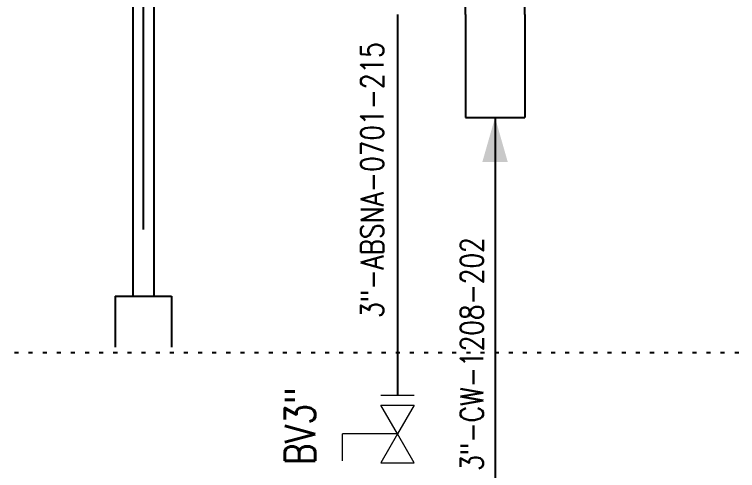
# Model space of a CAD drawing. Extents: x -29512 to 147477, y -5232 to 39709.
# Drawn here: x 140799.88 to 140817.8, y 10715.53 to 10726.84 of the extents above; entities that cross this region are included whole.
import ezdxf
from ezdxf.enums import TextEntityAlignment as Align

# ---------------------------------------------------------------- set-up
doc = ezdxf.new("R2010")
doc.units = 0
doc.linetypes.add('DASHDOT', pattern=[25.4, 12.7, -6.35, 0, -6.35])
doc.linetypes.add('DOTTED', pattern=[0.25, 0, -0.25])
doc.layers.get('0').update_dxf_attribs({"linetype": 'CONTINUOUS'})
for name, color, linetype in [('6', 6, 'DASHDOT'), ('DIMENSION', 3, 'CONTINUOUS'), ('HATCH', 4, 'CONTINUOUS'), ('NUVOLA', 6, 'CONTINUOUS'), ('S', 7, 'CONTINUOUS')]:
    doc.layers.add(name, color=color, linetype=linetype)
doc.layers.add('FITTING', color=7, linetype='CONTINUOUS', lineweight=13)
doc.layers.add('TAG', color=140, linetype='CONTINUOUS', lineweight=13)
doc.styles.add('Romans100', font='romans.shx', dxfattribs={"width": 0.8, "height": 200})
doc.styles.add('S25', font='SIMPLEX', dxfattribs={"width": 0.8, "height": 0.25})

# ---------------------------------------------------------------- blocks, each defined once
blk = doc.blocks.new('UeY515')
at = {"layer": '6', "color": 7}
for p, q in [((20.304, 16.769), (20.304, 21.259)), ((17.363, 16.769), (17.363, 19.111))]:
    blk.add_line(p, q, dxfattribs=at)

msp = doc.modelspace()

# ---------------------------------------------------------------- linework, layer by layer
at = {"color": 7, "lineweight": 20}
for p in [(140809.3765, 10716.4369), (140808.011, 10715.7714)]:
    msp.add_line(p, (140808.011, 10716.4369), dxfattribs=at)
at = {"layer": '6', "color": 7}
msp.add_line((140803.0752, 10734.209), (140803.0752, 10718.4553), dxfattribs=at)
at = {"layer": '6', "color": 5, "linetype": 'Continuous', "ltscale": 5}
for p, q in [((140811.0568, 10726.8399), (140811.0568, 10724.2848)), ((140812.5271, 10726.8399), (140812.5271, 10724.2848)), ((140811.0568, 10724.2848), (140812.5271, 10724.2848)), ((140811.7919, 10724.2848), (140811.7919, 10709.1355))]:
    msp.add_line(p, q, dxfattribs=at)
msp.add_solid([(140811.7919, 10724.2848), (140812.1067, 10723.1832), (140811.4772, 10723.1832)], dxfattribs=at)
at = {"layer": 'DIMENSION', "color": 7, "linetype": 'ByBlock', "ltscale": 0.5}
for p, q in [((140802.8127, 10734.209), (140802.8127, 10719.8556)), ((140803.3378, 10734.209), (140803.3378, 10719.8556))]:
    msp.add_line(p, q, dxfattribs=at)
at = {"layer": 'DIMENSION', "color": 7}
for p, q in [((140802.3751, 10719.8556), (140803.7754, 10719.8556)), ((140802.3752, 10719.8556), (140803.7752, 10719.8556))]:
    msp.add_line(p, q, dxfattribs=at)
at = {"layer": 'DIMENSION', "color": 7, "linetype": 'DASHDOT', "ltscale": 0.1}
for p, q in [((140802.3751, 10719.8556), (140802.3751, 10718.4553)), ((140802.3752, 10719.8556), (140802.3752, 10718.4556)), ((140803.7752, 10719.8556), (140803.7752, 10718.4556)), ((140803.7754, 10719.8556), (140803.7754, 10718.4553))]:
    msp.add_line(p, q, dxfattribs=at)
at = {"layer": 'FITTING', "lineweight": 20}
msp.add_line((140808.9643, 10717.3981), (140809.7886, 10717.3981), dxfattribs=at)
for points in [[(140809.3765, 10716.4369), (140808.9643, 10717.1507), (140809.7886, 10717.1507)], [(140809.3765, 10716.4369), (140808.9643, 10715.723), (140809.7886, 10715.723)]]:
    msp.add_lwpolyline(points, close=True, dxfattribs=at)
at = {"layer": 'HATCH', "color": 7, "linetype": 'DOTTED'}
msp.add_line((140799.882, 10718.4556), (140905.1961, 10718.4556), dxfattribs=at)
at = {"layer": 'NUVOLA', "color": 1}
msp.add_line((140809.3765, 10726.8408), (140809.3765, 10717.3981), dxfattribs=at)

# ---------------------------------------------------------------- block references
at = {"layer": 'HATCH', "color": 7, "xscale": 0.5, "yscale": 0.5, "zscale": 0.5}
msp.add_blockref('UeY515', (140802.3751, 10718.4553), dxfattribs=at)

# ---------------------------------------------------------------- texts
at = {"layer": 'S', "color": 2, "style": 'S25', "width": 0.8}
for s, p in [('3"-ABSNA-0701-215', (140809.028, 10726.1491)), ('3"-CW-1208-202', (140811.4998, 10721.3123))]:
    msp.add_text(s, height=0.5646, rotation=90, dxfattribs=at).set_placement(p, align=Align.RIGHT)
at = {"layer": 'TAG', "color": 6, "lineweight": 20, "insert": (140806.9579, 10716.6274), "char_height": 0.75, "width": 7.302947, "attachment_point": 5, "rotation": 90, "style": 'Romans100'}
msp.add_mtext('{BV3"}', dxfattribs=at)

doc.saveas('drawing.dxf')
